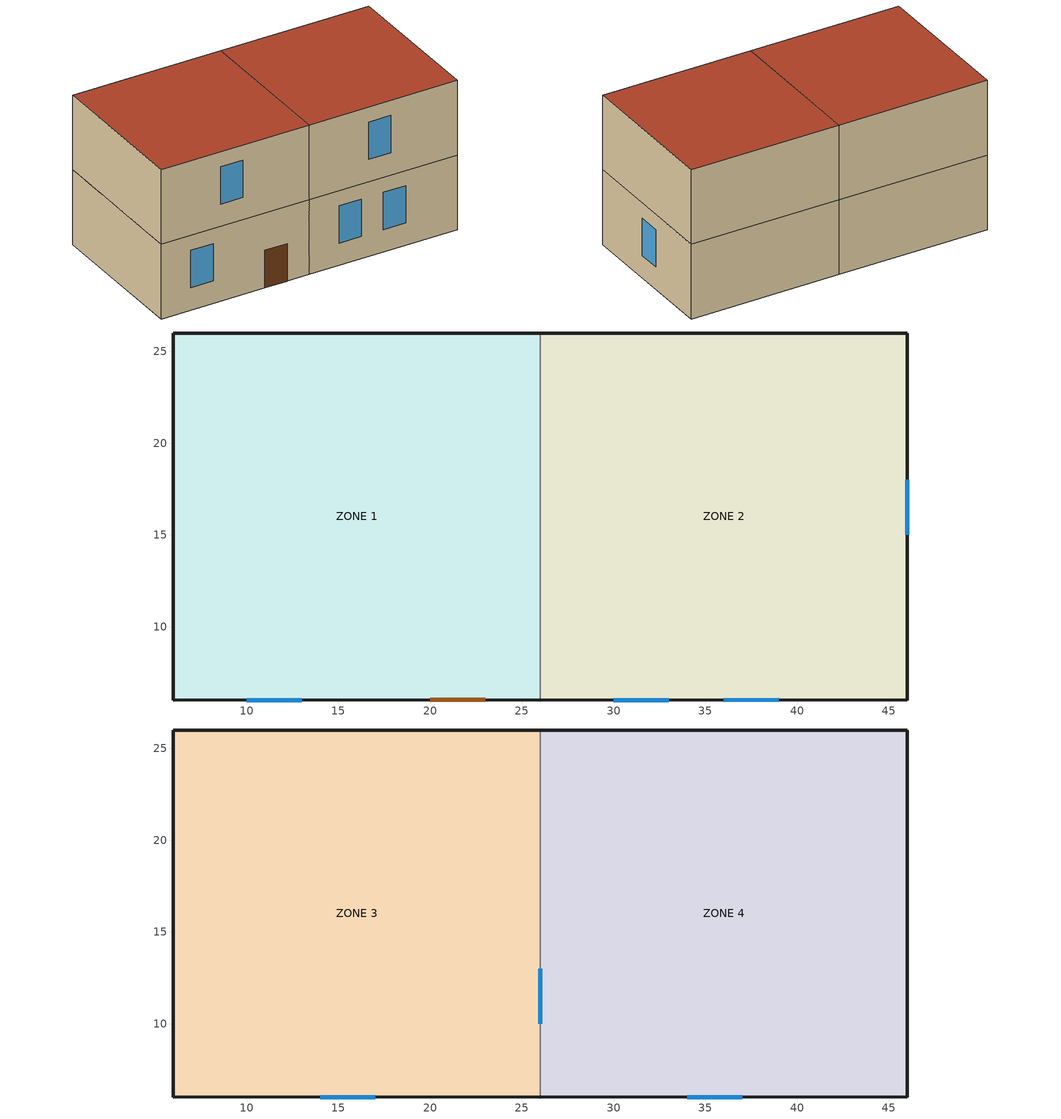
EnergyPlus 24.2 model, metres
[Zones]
ZONE 1
 floor adiabatic (FLOOR): 26,6 6,6 6,26 26,26 z0
 wall outside (EXTERIOR): 26,26 6,26 6,6 26,6 z0:10
 wall adiabatic (INTERIOR): 26,6 26,26 z0:10
 window (SINGLE PANE HW WINDOW): 10,6 13,6 z3:8
 door (HOLLOW WOOD DOOR): 20,6 23,6 z0:5
ZONE 2
 floor adiabatic (FLOOR): 46,6 26,6 26,26 46,26 z0
 wall outside (EXTERIOR): 26,6 46,6 46,26 26,26 z0:10
 wall adiabatic (INTERIOR): 26,26 26,6 z0:10
 window (SINGLE PANE HW WINDOW): 30,6 33,6 / 36,6 39,6 / 46,15 46,18 z3:8
ZONE 3
 floor to ZONE 1 (FLOOR34): 26,6 6,6 6,26 26,26 z10
 wall outside (EXTERIOR): 26,26 6,26 6,6 26,6 z10:20
 wall to ZONE 4 (INTERIOR): 26,6 26,26 z10:20
 window (SINGLE PANE HW WINDOW): 14,6 17,6 z13:18
 window inside (SINGLE PANE HW WINDOW): 26,10 26,13 z13:18
 roof outside (ROOF31): 6,26 6,6 26,6 26,26 z20
ZONE 4
 floor to ZONE 2 (FLOOR34): 46,6 26,6 26,26 46,26 z10
 wall outside (EXTERIOR): 26,6 46,6 46,26 26,26 z10:20
 window (SINGLE PANE HW WINDOW): 34,6 37,6 z13:18
 roof outside (ROOF31): 26,26 26,6 46,6 46,26 z20
[Building]
BUILDING #1: Loads convergence tolerance value=0.04; Maximum number of warmup days=25; Minimum number of warmup days=6; North axis=0; Solar distribution=FullExterior; Temperature convergence tolerance value=0.4; Terrain=Suburbs
[Site:GroundTemperature:BuildingSurface]
20, 20, 20, 20, 20, 20, 20, 20, 20, 20, 20, 20
[Site:Location]
Chicago Ohare Intl Ap IL USA WMO=725300: Elevation=205; Latitude=41.99; Longitude=-87.91; Time zone=-6
[SizingPeriod:DesignDay] Barometric pressure=98886; Day of month=21; Daylight saving time indicator=No; Humidity condition type=WetBulb; Rain indicator=No; Snow indicator=No; Solar model indicator=ASHRAEClearSky
Name | Daily dry bulb temperature range | Day type | Maximum dry bulb temperature | Month | Sky clearness | Wetbulb or dewpoint at maximum dry bulb | Wind direction | Wind speed
Chicago Ohare Intl Ap Ann Clg 1% Condns DB=>MWB | 10.5 | SummerDesignDay | 31.6 | 7 | 1 | 23 | 230 | 5.2
Chicago Ohare Intl Ap Ann Htg 99% Condns DB | 0 | WinterDesignDay | -16.6 | 1 | 0 | -16.6 | 270 | 4.9
[Construction]
EXTERIOR: A2 - 4 IN DENSE FACE BRICK, B3 - 2 IN INSULATION, C2 - 4 IN LW CONCRETE BLOCK, E1 - 3 / 4 IN PLASTER OR GYP BOARD
FLOOR: E5 - ACOUSTIC TILE, E4 - CEILING AIRSPACE, C5 - 4 IN HW CONCRETE
FLOOR34: C10 - 8 IN HW CONCRETE
HOLLOW WOOD DOOR: WOOD - HARDWOOD 1 / 8 IN, B1 - AIRSPACE RESISTANCE, WOOD - HARDWOOD 1 / 8 IN
INTERIOR: C7 - 8 IN LW CONCRETE BLOCK
ROOF31: E2 - 1 / 2 IN SLAG OR STONE, E3 - 3 / 8 IN FELT AND MEMBRANE, B6 - 2 IN DENSE INSULATION, C12 - 2 IN HW CONCRETE
SINGLE PANE HW WINDOW: GLASS - CLEAR PLATE 1 / 4 IN
[Material] Thermal absorptance=0.9
Name | Conductivity | Density | Roughness | Solar absorptance | Specific heat | Thickness | Visible absorptance
A2 - 4 IN DENSE FACE BRICK | 1.245296 | 2082.4 | Rough | 0.93 | 920.48 | 0.101498 | 0.93
B3 - 2 IN INSULATION | 0.0432394 | 32.03693 | VeryRough | 0.5 | 836.8 | 0.0509016 | 0.5
B6 - 2 IN DENSE INSULATION | 0.0432394 | 91.30524 | VeryRough | 0.5 | 836.8 | 0.0509016 | 0.5
C2 - 4 IN LW CONCRETE BLOCK | 0.380507 | 608.7016 | MediumRough | 0.65 | 836.8 | 0.101498 | 0.65
C5 - 4 IN HW CONCRETE | 1.729577 | 2242.585 | MediumRough | 0.65 | 836.8 | 0.101498 | 0.65
C7 - 8 IN LW CONCRETE BLOCK | 0.570761 | 608.7016 | Rough | 0.65 | 836.8 | 0.203302 | 0.65
C10 - 8 IN HW CONCRETE | 1.729577 | 2242.585 | MediumRough | 0.65 | 836.8 | 0.203302 | 0.65
C12 - 2 IN HW CONCRETE | 1.729577 | 2242.585 | MediumRough | 0.65 | 836.8 | 0.0509016 | 0.65
E1 - 3 / 4 IN PLASTER OR GYP BOARD | 0.726422 | 1601.846 | Smooth | 0.92 | 836.8 | 0.01905 | 0.92
E2 - 1 / 2 IN SLAG OR STONE | 1.435549 | 881.0155 | Rough | 0.55 | 1673.6 | 0.0127102 | 0.55
E3 - 3 / 8 IN FELT AND MEMBRANE | 0.190253 | 1121.292 | Rough | 0.75 | 1673.6 | 0.00954024 | 0.75
E5 - ACOUSTIC TILE | 0.0605352 | 480.5539 | MediumSmooth | 0.32 | 836.8 | 0.01905 | 0.32
WOOD - HARDWOOD 1 / 8 IN | 0.159121 | 720.8308 | MediumSmooth | 0.78 | 1255.2 | 0.00316992 | 0.78
[Material:AirGap]
Name | Thermal resistance
B1 - AIRSPACE RESISTANCE | 0.160367
E4 - CEILING AIRSPACE | 0.176228
[WindowMaterial:Glazing]
GLASS - CLEAR PLATE 1 / 4 IN: Back side infrared hemispherical emissivity=0.84; Back side solar reflectance at normal incidence=0.071; Back side visible reflectance at normal incidence=0.08; Conductivity=0.9; Front side infrared hemispherical emissivity=0.84; Front side solar reflectance at normal incidence=0.071; Front side visible reflectance at normal incidence=0.08; Infrared transmittance at normal incidence=0; Optical data type=SpectralAverage; Solar transmittance at normal incidence=0.775; Thickness=0.006; Visible transmittance at normal incidence=0.881
[HybridModel:Zone] End month=12; End day of month=31; Begin day of month=1; Begin month=1; Calculate zone air infiltration rate=No; Calculate zone internal thermal mass=No; Calculate zone people count=Yes; Zone input people activity schedule=OfficeSmall ACTIVITY_SCH; Zone input people co2 generation rate schedule=People CO2 Generation Rate Sch; Zone input people radiant heat fraction schedule=People Radiation Heat Fraction Sch; Zone input people sensible heat fraction schedule=People Sensible Heat Fraction Sch
Name | Zone | Zone input supply air mass flow rate schedule | Zone input supply air temperature schedule | Zone measured air temperature schedule | Zone input supply air humidity ratio schedule | Zone measured air humidity ratio schedule | Zone input supply air co2 concentration schedule | Zone measured air co2 concentration schedule
ZONE 1 HybridModel | ZONE 1 | ZONE 1_Inlet_MassFlow | ZONE 1_Inlet_Temperature | ZONE 1_MeasuredTemperature
ZONE 2 HybridModel | ZONE 2 | ZONE 2_Inlet_MassFlow |  |  | ZONE 2_Inlet_HumidityRatio | ZONE 2_MeasuredHumidityRatio
ZONE 3 HybridModel | ZONE 3 | ZONE 3_Inlet_MassFlow |  |  |  |  | ZONE 3_Inlet_CO2 | ZONE 3_MeasuredCO2Concentration
[People] Activity level schedule=OfficeSmall ACTIVITY_SCH; Carbon dioxide generation rate=3.82e-08; Clothing insulation calculation method=ClothingInsulationSchedule; Enable ashrae 55 comfort warnings=No; Fraction radiant=0.3; Mean radiant temperature calculation type=EnclosureAveraged; Number of people calculation method=People/Area; People per floor area=0.1; Sensible heat fraction=0.6
Name | Number of people schedule | Zone or zonelist or space or spacelist
Zone 1 People | OfficeSmall BLDG_OCC_SCH | ZONE 1
Zone 2 People | OfficeSmall BLDG_OCC_SCH | ZONE 2
Zone 3 People | obFMU_PeopleSch | ZONE 3
Zone 4 People | obFMU_PeopleSch | ZONE 4
[Shading:Fin] Left depth=3; Left distance above top of window=0.1; Left distance below bottom of window=0.1; Left extension from window door=0.1; Left tilt angle from window door=90; Right depth=3; Right distance above top of window=0.1; Right distance below bottom of window=0.1; Right extension from window door=0.1; Right tilt angle from window door=90
Name | Window or door
Zn001:Wall001:Shade003 | Zn001:Wall001:Win001
Zn002:Wall002:Shade002 | Zn002:Wall002:Win001
[Shading:Overhang] Depth=3; Tilt angle from window door=90
Name | Height above window or door | Left extension from window door width | Right extension from window door width | Window or door
Zn001:Wall001:Door001:Shade001 | 0.6 | 0 | 0 | Zn001:Wall001:Door001
Zn001:Wall001:Win001:Shade001 | 0.7 | 0.2 | 0.2 | Zn001:Wall001:Win001
Zn002:Wall001:Win001:Shade001 | 0.7 | 0 | 0 | Zn002:Wall001:Win001
Zn002:Wall002:Win001:Shade001 | 0.7 | 0 | 0 | Zn002:Wall002:Win001
[ThermostatSetpoint:DualSetpoint]
SmallOffice - Thermostat: Cooling setpoint temperature schedule=OfficeSmall CLGSETP_SCH_NO_OPTIMUM; Heating setpoint temperature schedule=OfficeSmall HTGSETP_SCH_NO_OPTIMUM
[Zone] Ceiling height=Autocalculate; Multiplier=1; Type=1; Volume=Autocalculate
ZONE 1; ZONE 2; ZONE 3; ZONE 4
[ZoneControl:Thermostat] Control 1=SmallOffice - Thermostat; Control type schedule=Zone Control Type Schedule
Name | Zone or zonelist
ZONE 1 CONTROLS | ZONE 1
ZONE 2 CONTROLS | ZONE 2
ZONE 3 CONTROLS | ZONE 3
ZONE 4 CONTROLS | ZONE 4
[Zone equipment]
ZONE 1: ZONE 1 Ideal Loads
ZONE 2: ZONE 2 Ideal Loads
ZONE 3: ZONE 3 Ideal Loads
ZONE 4: ZONE 4 Ideal Loads
[ZoneHVAC:IdealLoadsAirSystem] Cooling limit=NoLimit; Dehumidification control type=ConstantSupplyHumidityRatio; Heating limit=NoLimit; Humidification control type=ConstantSupplyHumidityRatio; Maximum cooling air flow rate=Autosize; Maximum heating air flow rate=Autosize; Maximum heating supply air humidity ratio=0.015; Maximum heating supply air temperature=50; Minimum cooling supply air humidity ratio=0.009; Minimum cooling supply air temperature=13
ZONE 1 Ideal Loads; ZONE 2 Ideal Loads; ZONE 3 Ideal Loads; ZONE 4 Ideal Loads
[ZoneInfiltration:DesignFlowRate] Air changes per hour=1; Constant term coefficient=1; Design flow rate calculation method=AirChanges/Hour; Schedule=INFIL-SCHED; Temperature term coefficient=0; Velocity squared term coefficient=0; Velocity term coefficient=0
Name | Zone or zonelist or space or spacelist
ZONE 1 Infil | ZONE 1
ZONE 2 Infil | ZONE 2
ZONE 3 Infil | ZONE 3
ZONE 4 Infil | ZONE 4
[Schedule:Compact]
INFIL-SCHED: Through: 12/31, For: AllDays, Until: 06:00, 1, Until: 09:00, 0.5, Until: 19:00, 0.25, Until: 22:00, 0.5, Until: 24:00, 1
OfficeSmall ACTIVITY_SCH: Through: 12/31, For: AllDays, Until: 24:00, 120
People CO2 Generation Rate Sch: Through: 12/31, For: AllDays, Until: 24:00, 3.82e-08
People Radiation Heat Fraction Sch: Through: 12/31, For: AllDays, Until: 24:00, 0.3
People Sensible Heat Fraction Sch: Through: 12/31, For: AllDays, Until: 24:00, 0.6
ZONE CONTROL TYPE SCHEDULE: Through: 12/31, For: AllDays, Until: 24:00, 4
[Schedule:Day:Interval]
OfficeSmall BLDG_OCC_SCH Default; OfficeSmall BLDG_OCC_SCH Winter Design Day: 24:00, 0, No
OfficeSmall BLDG_OCC_SCH Summer Design Day: 24:00, 1, No
OfficeSmall BLDG_OCC_SCH Wkdy Day: 06:00, 0, 07:00, 0.11, 08:00, 0.21, 12:00, 1, 13:00, 0.53, 17:00, 1, 18:00, 0.32, 22:00, 0.11, 23:00, 0.05, 24:00, 0, No
OfficeSmall CLGSETP_SCH_NO_OPTIMUM Default; OfficeSmall CLGSETP_SCH_NO_OPTIMUM Winter Design Day: 24:00, 29.44, No
OfficeSmall CLGSETP_SCH_NO_OPTIMUM Summer Design Day: 24:00, 23.89, No
OfficeSmall CLGSETP_SCH_NO_OPTIMUM Wkdy Day: 06:00, 29.44, 18:00, 23.89, 24:00, 29.44, No
OfficeSmall HTGSETP_SCH_NO_OPTIMUM Default; OfficeSmall HTGSETP_SCH_NO_OPTIMUM Summer Design Day: 24:00, 15.56, No
OfficeSmall HTGSETP_SCH_NO_OPTIMUM Winter Design Day: 24:00, 21.11, No
OfficeSmall HTGSETP_SCH_NO_OPTIMUM Wkdy Day: 06:00, 15.56, 19:00, 21.11, 24:00, 15.56, No
[Schedule:File] Column separator=Comma; File=HybridModel_Measurements_with_HVAC.csv; Minutes per item=10; Number of hours of data=8760; Rows to skip at top=1
Name | Column number | Interpolate to timestep
ZONE 1_Inlet_MassFlow | 18
ZONE 1_Inlet_Temperature | 22
ZONE 1_MeasuredTemperature | 6
ZONE 2_Inlet_HumidityRatio | 27
ZONE 2_Inlet_MassFlow | 19
ZONE 2_MeasuredHumidityRatio | 12
ZONE 3_Inlet_CO2 | 32
ZONE 3_Inlet_MassFlow | 20
ZONE 3_MeasuredCO2Concentration | 16
obFMU_PeopleSch | 5 | No
[Schedule:Week:Daily]
OfficeSmall BLDG_OCC_SCH Week Rule - Jan1-Dec31: OfficeSmall BLDG_OCC_SCH Default, OfficeSmall BLDG_OCC_SCH Wkdy Day, OfficeSmall BLDG_OCC_SCH Wkdy Day, OfficeSmall BLDG_OCC_SCH Wkdy Day, OfficeSmall BLDG_OCC_SCH Wkdy Day, OfficeSmall BLDG_OCC_SCH Wkdy Day, OfficeSmall BLDG_OCC_SCH Default, OfficeSmall BLDG_OCC_SCH Default, OfficeSmall BLDG_OCC_SCH Summer Design Day, OfficeSmall BLDG_OCC_SCH Winter Design Day, OfficeSmall BLDG_OCC_SCH Default, OfficeSmall BLDG_OCC_SCH Default
OfficeSmall CLGSETP_SCH_NO_OPTIMUM Week Rule - Jan1-Dec31: OfficeSmall CLGSETP_SCH_NO_OPTIMUM Default, OfficeSmall CLGSETP_SCH_NO_OPTIMUM Wkdy Day, OfficeSmall CLGSETP_SCH_NO_OPTIMUM Wkdy Day, OfficeSmall CLGSETP_SCH_NO_OPTIMUM Wkdy Day, OfficeSmall CLGSETP_SCH_NO_OPTIMUM Wkdy Day, OfficeSmall CLGSETP_SCH_NO_OPTIMUM Wkdy Day, OfficeSmall CLGSETP_SCH_NO_OPTIMUM Default, OfficeSmall CLGSETP_SCH_NO_OPTIMUM Default, OfficeSmall CLGSETP_SCH_NO_OPTIMUM Summer Design Day, OfficeSmall CLGSETP_SCH_NO_OPTIMUM Winter Design Day, OfficeSmall CLGSETP_SCH_NO_OPTIMUM Default, OfficeSmall CLGSETP_SCH_NO_OPTIMUM Default
OfficeSmall HTGSETP_SCH_NO_OPTIMUM Week Rule - Jan1-Dec31: OfficeSmall HTGSETP_SCH_NO_OPTIMUM Default, OfficeSmall HTGSETP_SCH_NO_OPTIMUM Wkdy Day, OfficeSmall HTGSETP_SCH_NO_OPTIMUM Wkdy Day, OfficeSmall HTGSETP_SCH_NO_OPTIMUM Wkdy Day, OfficeSmall HTGSETP_SCH_NO_OPTIMUM Wkdy Day, OfficeSmall HTGSETP_SCH_NO_OPTIMUM Wkdy Day, OfficeSmall HTGSETP_SCH_NO_OPTIMUM Default, OfficeSmall HTGSETP_SCH_NO_OPTIMUM Default, OfficeSmall HTGSETP_SCH_NO_OPTIMUM Summer Design Day, OfficeSmall HTGSETP_SCH_NO_OPTIMUM Winter Design Day, OfficeSmall HTGSETP_SCH_NO_OPTIMUM Default, OfficeSmall HTGSETP_SCH_NO_OPTIMUM Default
[Schedule:Year]
OfficeSmall BLDG_OCC_SCH: OfficeSmall BLDG_OCC_SCH Week Rule - Jan1-Dec31, 1, 1, 12, 31
OfficeSmall CLGSETP_SCH_NO_OPTIMUM: OfficeSmall CLGSETP_SCH_NO_OPTIMUM Week Rule - Jan1-Dec31, 1, 1, 12, 31
OfficeSmall HTGSETP_SCH_NO_OPTIMUM: OfficeSmall HTGSETP_SCH_NO_OPTIMUM Week Rule - Jan1-Dec31, 1, 1, 12, 31
